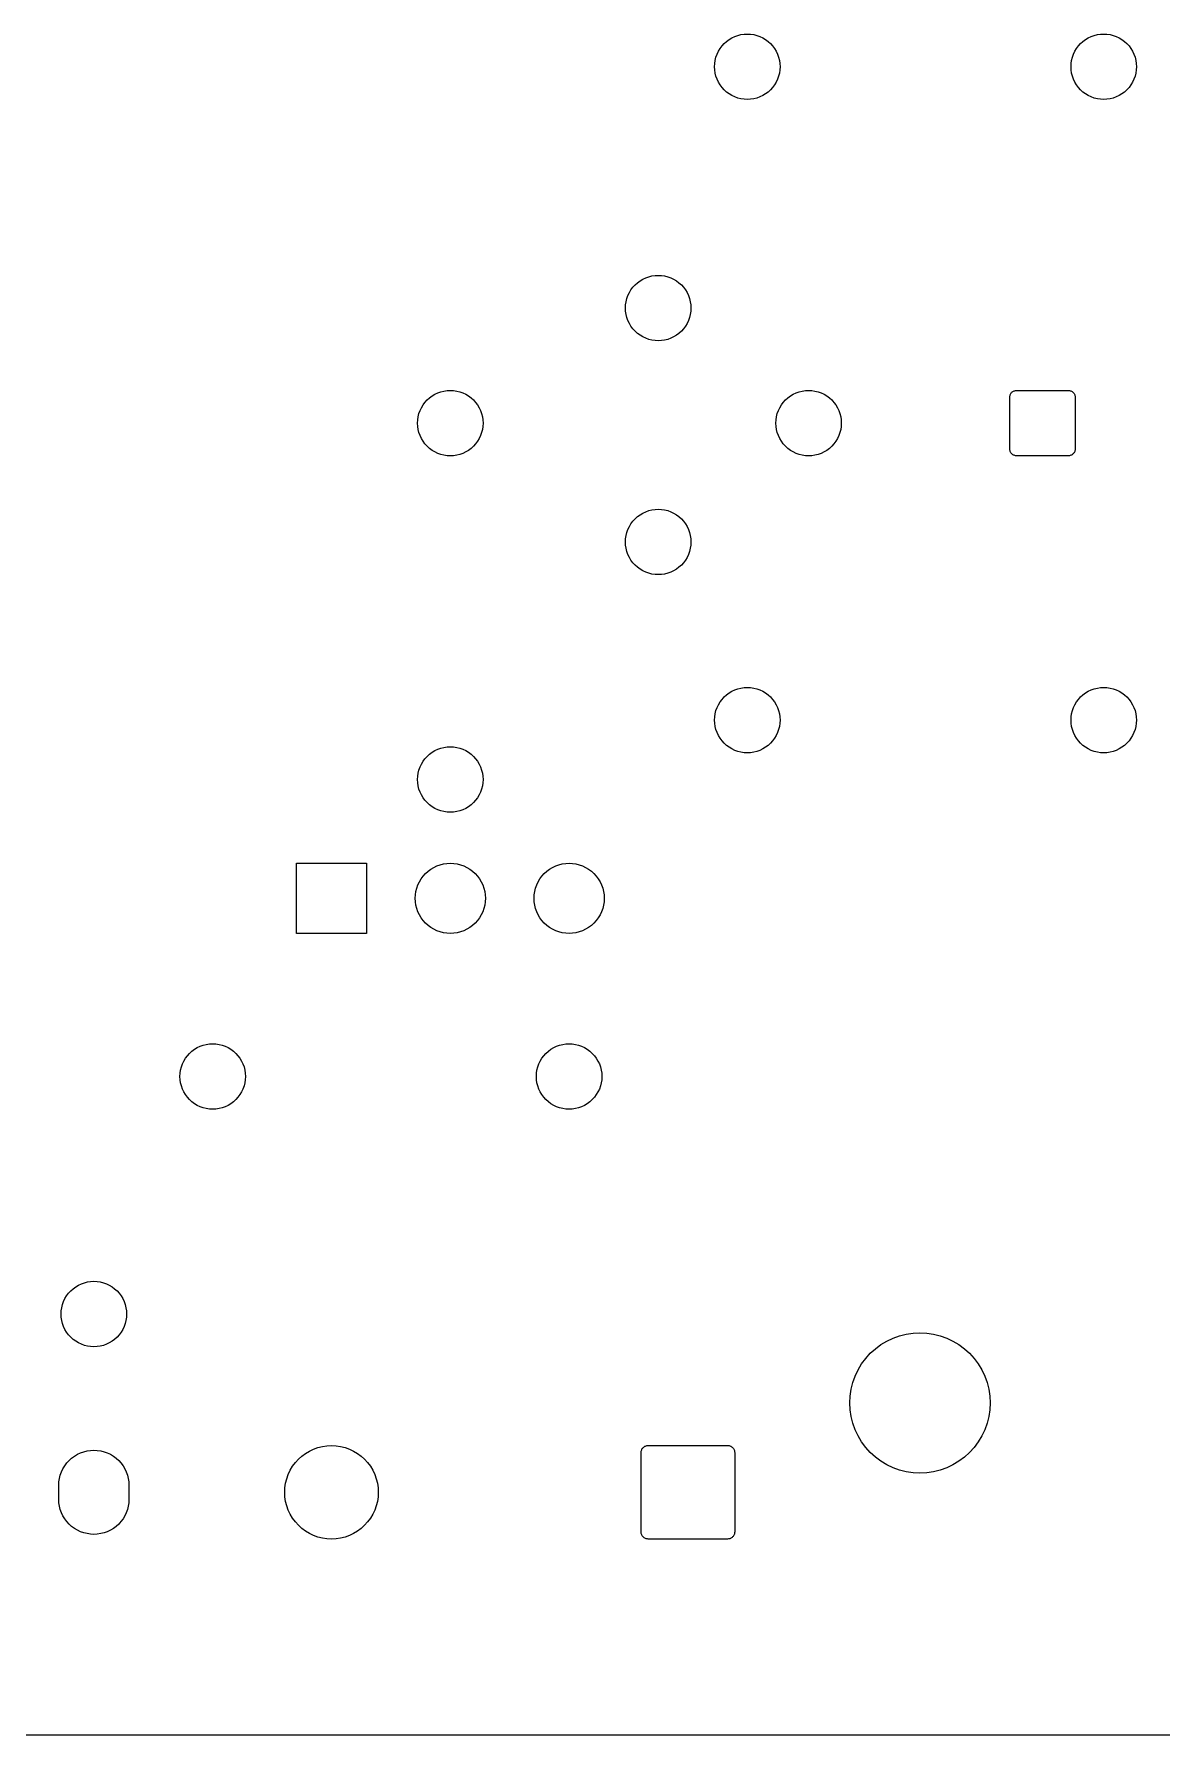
# Model space of a CAD drawing. Header units: millimetres. Extents: x 0 to 102, y 0 to 73.
# Drawn here: x 26.94 to 51.05, y 0 to 36.37 of the extents above; entities that cross this region are included whole.
import ezdxf

# ---------------------------------------------------------------- set-up
doc = ezdxf.new("R2010")
doc.units = ezdxf.units.MM
doc.layers.add('MASK_OPENINGS', color=5, linetype='Continuous')
doc.layers.add('OUTLINE', color=1, linetype='Continuous')

msp = doc.modelspace()

# ---------------------------------------------------------------- linework, layer by layer
at = {"layer": 'MASK_OPENINGS', "color": 5}
for points in [[(41.69511, 35.17511), (41.64899, 35.226), (41.60807, 35.28117), (41.57276, 35.34008), (41.5434, 35.40217), (41.52026, 35.46684), (41.50357, 35.53346), (41.49349, 35.6014), (41.49012, 35.67), (41.49349, 35.7386), (41.50357, 35.80654), (41.52026, 35.87316), (41.5434, 35.93783), (41.57276, 35.99992), (41.60807, 36.05883), (41.64899, 36.114), (41.69511, 36.16489), (41.746, 36.21101), (41.80117, 36.25193), (41.86008, 36.28724), (41.92217, 36.3166), (41.98684, 36.33974), (42.05346, 36.35643), (42.1214, 36.36651), (42.19, 36.36988), (42.2586, 36.36651), (42.32654, 36.35643), (42.39316, 36.33974), (42.45783, 36.3166), (42.51992, 36.28724), (42.57883, 36.25193), (42.634, 36.21101), (42.68489, 36.16489), (42.73101, 36.114), (42.77193, 36.05883), (42.80724, 35.99992), (42.8366, 35.93783), (42.85974, 35.87316), (42.87643, 35.80654), (42.88651, 35.7386), (42.88988, 35.67), (42.88651, 35.6014), (42.87643, 35.53346), (42.85974, 35.46684), (42.8366, 35.40217), (42.80724, 35.34008), (42.77193, 35.28117), (42.73101, 35.226), (42.68489, 35.17511), (42.634, 35.12899), (42.57883, 35.08807), (42.51992, 35.05276), (42.45783, 35.0234), (42.39316, 35.00026), (42.32654, 34.98357), (42.2586, 34.97349), (42.19, 34.97012), (42.1214, 34.97349), (42.05346, 34.98357), (41.98684, 35.00026), (41.92217, 35.0234), (41.86008, 35.05276), (41.80117, 35.08807), (41.746, 35.12899), (41.69511, 35.17511)], [(49.31511, 35.17511), (49.26899, 35.226), (49.22807, 35.28117), (49.19276, 35.34008), (49.1634, 35.40217), (49.14026, 35.46684), (49.12357, 35.53346), (49.11349, 35.6014), (49.11012, 35.67), (49.11349, 35.7386), (49.12357, 35.80654), (49.14026, 35.87316), (49.1634, 35.93783), (49.19276, 35.99992), (49.22807, 36.05883), (49.26899, 36.114), (49.31511, 36.16489), (49.366, 36.21101), (49.42117, 36.25193), (49.48008, 36.28724), (49.54217, 36.3166), (49.60684, 36.33974), (49.67346, 36.35643), (49.7414, 36.36651), (49.81, 36.36988), (49.8786, 36.36651), (49.94654, 36.35643), (50.01316, 36.33974), (50.07783, 36.3166), (50.13992, 36.28724), (50.19883, 36.25193), (50.254, 36.21101), (50.30489, 36.16489), (50.35101, 36.114), (50.39193, 36.05883), (50.42724, 35.99992), (50.4566, 35.93783), (50.47974, 35.87316), (50.49643, 35.80654), (50.50651, 35.7386), (50.50988, 35.67), (50.50651, 35.6014), (50.49643, 35.53346), (50.47974, 35.46684), (50.4566, 35.40217), (50.42724, 35.34008), (50.39193, 35.28117), (50.35101, 35.226), (50.30489, 35.17511), (50.254, 35.12899), (50.19883, 35.08807), (50.13992, 35.05276), (50.07783, 35.0234), (50.01316, 35.00026), (49.94654, 34.98357), (49.8786, 34.97349), (49.81, 34.97012), (49.7414, 34.97349), (49.67346, 34.98357), (49.60684, 35.00026), (49.54217, 35.0234), (49.48008, 35.05276), (49.42117, 35.08807), (49.366, 35.12899), (49.31511, 35.17511)], [(39.79011, 30.01511), (39.74399, 30.066), (39.70307, 30.12117), (39.66776, 30.18008), (39.6384, 30.24217), (39.61526, 30.30684), (39.59857, 30.37346), (39.58849, 30.4414), (39.58512, 30.51), (39.58849, 30.5786), (39.59857, 30.64654), (39.61526, 30.71316), (39.6384, 30.77783), (39.66776, 30.83992), (39.70307, 30.89883), (39.74399, 30.954), (39.79011, 31.00489), (39.841, 31.05101), (39.89617, 31.09193), (39.95508, 31.12724), (40.01717, 31.1566), (40.08184, 31.17974), (40.14846, 31.19643), (40.2164, 31.20651), (40.285, 31.20988), (40.3536, 31.20651), (40.42154, 31.19643), (40.48816, 31.17974), (40.55283, 31.1566), (40.61492, 31.12724), (40.67383, 31.09193), (40.729, 31.05101), (40.77989, 31.00489), (40.82601, 30.954), (40.86693, 30.89883), (40.90224, 30.83992), (40.9316, 30.77783), (40.95474, 30.71316), (40.97143, 30.64654), (40.98151, 30.5786), (40.98488, 30.51), (40.98151, 30.4414), (40.97143, 30.37346), (40.95474, 30.30684), (40.9316, 30.24217), (40.90224, 30.18008), (40.86693, 30.12117), (40.82601, 30.066), (40.77989, 30.01511), (40.729, 29.96899), (40.67383, 29.92807), (40.61492, 29.89276), (40.55283, 29.8634), (40.48816, 29.84026), (40.42154, 29.82357), (40.3536, 29.81349), (40.285, 29.81012), (40.2164, 29.81349), (40.14846, 29.82357), (40.08184, 29.84026), (40.01717, 29.8634), (39.95508, 29.89276), (39.89617, 29.92807), (39.841, 29.96899), (39.79011, 30.01511)], [(35.34511, 27.55511), (35.29899, 27.606), (35.25807, 27.66117), (35.22276, 27.72008), (35.1934, 27.78217), (35.17026, 27.84684), (35.15357, 27.91346), (35.14349, 27.9814), (35.14012, 28.05), (35.14349, 28.1186), (35.15357, 28.18654), (35.17026, 28.25316), (35.1934, 28.31783), (35.22276, 28.37992), (35.25807, 28.43883), (35.29899, 28.494), (35.34511, 28.54489), (35.396, 28.59101), (35.45117, 28.63193), (35.51008, 28.66724), (35.57217, 28.6966), (35.63684, 28.71974), (35.70346, 28.73643), (35.7714, 28.74651), (35.84, 28.74988), (35.9086, 28.74651), (35.97654, 28.73643), (36.04316, 28.71974), (36.10783, 28.6966), (36.16992, 28.66724), (36.22883, 28.63193), (36.284, 28.59101), (36.33489, 28.54489), (36.38101, 28.494), (36.42193, 28.43883), (36.45724, 28.37992), (36.4866, 28.31783), (36.50974, 28.25316), (36.52643, 28.18654), (36.53651, 28.1186), (36.53988, 28.05), (36.53651, 27.9814), (36.52643, 27.91346), (36.50974, 27.84684), (36.4866, 27.78217), (36.45724, 27.72008), (36.42193, 27.66117), (36.38101, 27.606), (36.33489, 27.55511), (36.284, 27.50899), (36.22883, 27.46807), (36.16992, 27.43276), (36.10783, 27.4034), (36.04316, 27.38026), (35.97654, 27.36357), (35.9086, 27.35349), (35.84, 27.35012), (35.7714, 27.35349), (35.70346, 27.36357), (35.63684, 27.38026), (35.57217, 27.4034), (35.51008, 27.43276), (35.45117, 27.46807), (35.396, 27.50899), (35.34511, 27.55511)], [(43.00511, 27.55511), (42.95899, 27.606), (42.91807, 27.66117), (42.88276, 27.72008), (42.8534, 27.78217), (42.83026, 27.84684), (42.81357, 27.91346), (42.80349, 27.9814), (42.80012, 28.05), (42.80349, 28.1186), (42.81357, 28.18654), (42.83026, 28.25316), (42.8534, 28.31783), (42.88276, 28.37992), (42.91807, 28.43883), (42.95899, 28.494), (43.00511, 28.54489), (43.056, 28.59101), (43.11117, 28.63193), (43.17008, 28.66724), (43.23217, 28.6966), (43.29684, 28.71974), (43.36346, 28.73643), (43.4314, 28.74651), (43.5, 28.74988), (43.5686, 28.74651), (43.63654, 28.73643), (43.70316, 28.71974), (43.76783, 28.6966), (43.82992, 28.66724), (43.88883, 28.63193), (43.944, 28.59101), (43.99489, 28.54489), (44.04101, 28.494), (44.08193, 28.43883), (44.11724, 28.37992), (44.1466, 28.31783), (44.16974, 28.25316), (44.18643, 28.18654), (44.19651, 28.1186), (44.19988, 28.05), (44.19651, 27.9814), (44.18643, 27.91346), (44.16974, 27.84684), (44.1466, 27.78217), (44.11724, 27.72008), (44.08193, 27.66117), (44.04101, 27.606), (43.99489, 27.55511), (43.944, 27.50899), (43.88883, 27.46807), (43.82992, 27.43276), (43.76783, 27.4034), (43.70316, 27.38026), (43.63654, 27.36357), (43.5686, 27.35349), (43.5, 27.35012), (43.4314, 27.35349), (43.36346, 27.36357), (43.29684, 27.38026), (43.23217, 27.4034), (43.17008, 27.43276), (43.11117, 27.46807), (43.056, 27.50899), (43.00511, 27.55511)], [(47.84402, 27.39402), (47.83414, 27.40492), (47.82538, 27.41673), (47.81782, 27.42935), (47.81153, 27.44264), (47.80657, 27.45649), (47.803, 27.47076), (47.80084, 27.48531), (47.8, 27.50245), (47.8, 28.59755), (47.80084, 28.61469), (47.803, 28.62924), (47.80657, 28.64351), (47.81153, 28.65736), (47.81782, 28.67065), (47.82538, 28.68327), (47.83414, 28.69508), (47.84402, 28.70598), (47.85492, 28.71586), (47.86673, 28.72462), (47.87935, 28.73218), (47.89264, 28.73847), (47.90649, 28.74343), (47.92076, 28.747), (47.93531, 28.74916), (47.95245, 28.75), (49.04755, 28.75), (49.06469, 28.74916), (49.07924, 28.747), (49.09351, 28.74343), (49.10736, 28.73847), (49.12065, 28.73218), (49.13327, 28.72462), (49.14508, 28.71586), (49.15598, 28.70598), (49.16586, 28.69508), (49.17462, 28.68327), (49.18218, 28.67065), (49.18847, 28.65736), (49.19343, 28.64351), (49.197, 28.62924), (49.19916, 28.61469), (49.2, 28.59755), (49.2, 27.50245), (49.19916, 27.48531), (49.197, 27.47076), (49.19343, 27.45649), (49.18847, 27.44264), (49.18218, 27.42935), (49.17462, 27.41673), (49.16586, 27.40492), (49.15598, 27.39402), (49.14508, 27.38414), (49.13327, 27.37538), (49.12065, 27.36782), (49.10736, 27.36153), (49.09351, 27.35657), (49.07924, 27.353), (49.06469, 27.35084), (49.04755, 27.35), (47.95245, 27.35), (47.93531, 27.35084), (47.92076, 27.353), (47.90649, 27.35657), (47.89264, 27.36153), (47.87935, 27.36782), (47.86673, 27.37538), (47.85492, 27.38414), (47.84402, 27.39402)], [(39.79011, 25.01511), (39.74399, 25.066), (39.70307, 25.12117), (39.66776, 25.18008), (39.6384, 25.24217), (39.61526, 25.30684), (39.59857, 25.37346), (39.58849, 25.4414), (39.58512, 25.51), (39.58849, 25.5786), (39.59857, 25.64654), (39.61526, 25.71316), (39.6384, 25.77783), (39.66776, 25.83992), (39.70307, 25.89883), (39.74399, 25.954), (39.79011, 26.00489), (39.841, 26.05101), (39.89617, 26.09193), (39.95508, 26.12724), (40.01717, 26.1566), (40.08184, 26.17974), (40.14846, 26.19643), (40.2164, 26.20651), (40.285, 26.20988), (40.3536, 26.20651), (40.42154, 26.19643), (40.48816, 26.17974), (40.55283, 26.1566), (40.61492, 26.12724), (40.67383, 26.09193), (40.729, 26.05101), (40.77989, 26.00489), (40.82601, 25.954), (40.86693, 25.89883), (40.90224, 25.83992), (40.9316, 25.77783), (40.95474, 25.71316), (40.97143, 25.64654), (40.98151, 25.5786), (40.98488, 25.51), (40.98151, 25.4414), (40.97143, 25.37346), (40.95474, 25.30684), (40.9316, 25.24217), (40.90224, 25.18008), (40.86693, 25.12117), (40.82601, 25.066), (40.77989, 25.01511), (40.729, 24.96899), (40.67383, 24.92807), (40.61492, 24.89276), (40.55283, 24.8634), (40.48816, 24.84026), (40.42154, 24.82357), (40.3536, 24.81349), (40.285, 24.81012), (40.2164, 24.81349), (40.14846, 24.82357), (40.08184, 24.84026), (40.01717, 24.8634), (39.95508, 24.89276), (39.89617, 24.92807), (39.841, 24.96899), (39.79011, 25.01511)], [(41.69511, 21.20511), (41.64899, 21.256), (41.60807, 21.31117), (41.57276, 21.37008), (41.5434, 21.43217), (41.52026, 21.49684), (41.50357, 21.56346), (41.49349, 21.6314), (41.49012, 21.7), (41.49349, 21.7686), (41.50357, 21.83654), (41.52026, 21.90316), (41.5434, 21.96783), (41.57276, 22.02992), (41.60807, 22.08883), (41.64899, 22.144), (41.69511, 22.19489), (41.746, 22.24101), (41.80117, 22.28193), (41.86008, 22.31724), (41.92217, 22.3466), (41.98684, 22.36974), (42.05346, 22.38643), (42.1214, 22.39651), (42.19, 22.39988), (42.2586, 22.39651), (42.32654, 22.38643), (42.39316, 22.36974), (42.45783, 22.3466), (42.51992, 22.31724), (42.57883, 22.28193), (42.634, 22.24101), (42.68489, 22.19489), (42.73101, 22.144), (42.77193, 22.08883), (42.80724, 22.02992), (42.8366, 21.96783), (42.85974, 21.90316), (42.87643, 21.83654), (42.88651, 21.7686), (42.88988, 21.7), (42.88651, 21.6314), (42.87643, 21.56346), (42.85974, 21.49684), (42.8366, 21.43217), (42.80724, 21.37008), (42.77193, 21.31117), (42.73101, 21.256), (42.68489, 21.20511), (42.634, 21.15899), (42.57883, 21.11807), (42.51992, 21.08276), (42.45783, 21.0534), (42.39316, 21.03026), (42.32654, 21.01357), (42.2586, 21.00349), (42.19, 21.00012), (42.1214, 21.00349), (42.05346, 21.01357), (41.98684, 21.03026), (41.92217, 21.0534), (41.86008, 21.08276), (41.80117, 21.11807), (41.746, 21.15899), (41.69511, 21.20511)], [(49.31511, 21.20511), (49.26899, 21.256), (49.22807, 21.31117), (49.19276, 21.37008), (49.1634, 21.43217), (49.14026, 21.49684), (49.12357, 21.56346), (49.11349, 21.6314), (49.11012, 21.7), (49.11349, 21.7686), (49.12357, 21.83654), (49.14026, 21.90316), (49.1634, 21.96783), (49.19276, 22.02992), (49.22807, 22.08883), (49.26899, 22.144), (49.31511, 22.19489), (49.366, 22.24101), (49.42117, 22.28193), (49.48008, 22.31724), (49.54217, 22.3466), (49.60684, 22.36974), (49.67346, 22.38643), (49.7414, 22.39651), (49.81, 22.39988), (49.8786, 22.39651), (49.94654, 22.38643), (50.01316, 22.36974), (50.07783, 22.3466), (50.13992, 22.31724), (50.19883, 22.28193), (50.254, 22.24101), (50.30489, 22.19489), (50.35101, 22.144), (50.39193, 22.08883), (50.42724, 22.02992), (50.4566, 21.96783), (50.47974, 21.90316), (50.49643, 21.83654), (50.50651, 21.7686), (50.50988, 21.7), (50.50651, 21.6314), (50.49643, 21.56346), (50.47974, 21.49684), (50.4566, 21.43217), (50.42724, 21.37008), (50.39193, 21.31117), (50.35101, 21.256), (50.30489, 21.20511), (50.254, 21.15899), (50.19883, 21.11807), (50.13992, 21.08276), (50.07783, 21.0534), (50.01316, 21.03026), (49.94654, 21.01357), (49.8786, 21.00349), (49.81, 21.00012), (49.7414, 21.00349), (49.67346, 21.01357), (49.60684, 21.03026), (49.54217, 21.0534), (49.48008, 21.08276), (49.42117, 21.11807), (49.366, 21.15899), (49.31511, 21.20511)], [(35.34511, 19.93511), (35.29899, 19.986), (35.25807, 20.04117), (35.22276, 20.10008), (35.1934, 20.16217), (35.17026, 20.22684), (35.15357, 20.29346), (35.14349, 20.3614), (35.14012, 20.43), (35.14349, 20.4986), (35.15357, 20.56654), (35.17026, 20.63316), (35.1934, 20.69783), (35.22276, 20.75992), (35.25807, 20.81883), (35.29899, 20.874), (35.34511, 20.92489), (35.396, 20.97101), (35.45117, 21.01193), (35.51008, 21.04724), (35.57217, 21.0766), (35.63684, 21.09974), (35.70346, 21.11643), (35.7714, 21.12651), (35.84, 21.12988), (35.9086, 21.12651), (35.97654, 21.11643), (36.04316, 21.09974), (36.10783, 21.0766), (36.16992, 21.04724), (36.22883, 21.01193), (36.284, 20.97101), (36.33489, 20.92489), (36.38101, 20.874), (36.42193, 20.81883), (36.45724, 20.75992), (36.4866, 20.69783), (36.50974, 20.63316), (36.52643, 20.56654), (36.53651, 20.4986), (36.53988, 20.43), (36.53651, 20.3614), (36.52643, 20.29346), (36.50974, 20.22684), (36.4866, 20.16217), (36.45724, 20.10008), (36.42193, 20.04117), (36.38101, 19.986), (36.33489, 19.93511), (36.284, 19.88899), (36.22883, 19.84807), (36.16992, 19.81276), (36.10783, 19.7834), (36.04316, 19.76026), (35.97654, 19.74357), (35.9086, 19.73349), (35.84, 19.73012), (35.7714, 19.73349), (35.70346, 19.74357), (35.63684, 19.76026), (35.57217, 19.7834), (35.51008, 19.81276), (35.45117, 19.84807), (35.396, 19.88899), (35.34511, 19.93511)], [(34.05, 17.14), (32.55, 17.14), (32.55, 18.64), (34.05, 18.64), (34.05, 17.14)], [(35.30976, 17.35976), (35.26034, 17.41428), (35.2165, 17.47339), (35.17867, 17.53651), (35.1472, 17.60303), (35.12241, 17.67232), (35.10453, 17.74371), (35.09373, 17.8165), (35.09012, 17.89), (35.09373, 17.9635), (35.10453, 18.03629), (35.12241, 18.10768), (35.1472, 18.17697), (35.17867, 18.24349), (35.2165, 18.30661), (35.26034, 18.36572), (35.30976, 18.42024), (35.36428, 18.46966), (35.42339, 18.5135), (35.48651, 18.55133), (35.55303, 18.5828), (35.62232, 18.60759), (35.69371, 18.62547), (35.7665, 18.63627), (35.84, 18.63988), (35.9135, 18.63627), (35.98629, 18.62547), (36.05768, 18.60759), (36.12697, 18.5828), (36.19349, 18.55133), (36.25661, 18.5135), (36.31572, 18.46966), (36.37024, 18.42024), (36.41966, 18.36572), (36.4635, 18.30661), (36.50133, 18.24349), (36.5328, 18.17697), (36.55759, 18.10768), (36.57547, 18.03629), (36.58627, 17.9635), (36.58988, 17.89), (36.58627, 17.8165), (36.57547, 17.74371), (36.55759, 17.67232), (36.5328, 17.60303), (36.50133, 17.53651), (36.4635, 17.47339), (36.41966, 17.41428), (36.37024, 17.35976), (36.31572, 17.31034), (36.25661, 17.2665), (36.19349, 17.22867), (36.12697, 17.1972), (36.05768, 17.17241), (35.98629, 17.15453), (35.9135, 17.14373), (35.84, 17.14012), (35.7665, 17.14373), (35.69371, 17.15453), (35.62232, 17.17241), (35.55303, 17.1972), (35.48651, 17.22867), (35.42339, 17.2665), (35.36428, 17.31034), (35.30976, 17.35976)], [(37.84976, 17.35976), (37.80034, 17.41428), (37.7565, 17.47339), (37.71867, 17.53651), (37.6872, 17.60303), (37.66241, 17.67232), (37.64453, 17.74371), (37.63373, 17.8165), (37.63012, 17.89), (37.63373, 17.9635), (37.64453, 18.03629), (37.66241, 18.10768), (37.6872, 18.17697), (37.71867, 18.24349), (37.7565, 18.30661), (37.80034, 18.36572), (37.84976, 18.42024), (37.90428, 18.46966), (37.96339, 18.5135), (38.02651, 18.55133), (38.09303, 18.5828), (38.16232, 18.60759), (38.23371, 18.62547), (38.3065, 18.63627), (38.38, 18.63988), (38.4535, 18.63627), (38.52629, 18.62547), (38.59768, 18.60759), (38.66697, 18.5828), (38.73349, 18.55133), (38.79661, 18.5135), (38.85572, 18.46966), (38.91024, 18.42024), (38.95966, 18.36572), (39.0035, 18.30661), (39.04133, 18.24349), (39.0728, 18.17697), (39.09759, 18.10768), (39.11547, 18.03629), (39.12627, 17.9635), (39.12988, 17.89), (39.12627, 17.8165), (39.11547, 17.74371), (39.09759, 17.67232), (39.0728, 17.60303), (39.04133, 17.53651), (39.0035, 17.47339), (38.95966, 17.41428), (38.91024, 17.35976), (38.85572, 17.31034), (38.79661, 17.2665), (38.73349, 17.22867), (38.66697, 17.1972), (38.59768, 17.17241), (38.52629, 17.15453), (38.4535, 17.14373), (38.38, 17.14012), (38.3065, 17.14373), (38.23371, 17.15453), (38.16232, 17.17241), (38.09303, 17.1972), (38.02651, 17.22867), (37.96339, 17.2665), (37.90428, 17.31034), (37.84976, 17.35976)], [(30.26511, 13.58511), (30.21899, 13.636), (30.17807, 13.69117), (30.14276, 13.75008), (30.1134, 13.81217), (30.09026, 13.87684), (30.07357, 13.94346), (30.06349, 14.0114), (30.06012, 14.08), (30.06349, 14.1486), (30.07357, 14.21654), (30.09026, 14.28316), (30.1134, 14.34783), (30.14276, 14.40992), (30.17807, 14.46883), (30.21899, 14.524), (30.26511, 14.57489), (30.316, 14.62101), (30.37117, 14.66193), (30.43008, 14.69724), (30.49217, 14.7266), (30.55684, 14.74974), (30.62346, 14.76643), (30.6914, 14.77651), (30.76, 14.77988), (30.8286, 14.77651), (30.89654, 14.76643), (30.96316, 14.74974), (31.02783, 14.7266), (31.08992, 14.69724), (31.14883, 14.66193), (31.204, 14.62101), (31.25489, 14.57489), (31.30101, 14.524), (31.34193, 14.46883), (31.37724, 14.40992), (31.4066, 14.34783), (31.42974, 14.28316), (31.44643, 14.21654), (31.45651, 14.1486), (31.45988, 14.08), (31.45651, 14.0114), (31.44643, 13.94346), (31.42974, 13.87684), (31.4066, 13.81217), (31.37724, 13.75008), (31.34193, 13.69117), (31.30101, 13.636), (31.25489, 13.58511), (31.204, 13.53899), (31.14883, 13.49807), (31.08992, 13.46276), (31.02783, 13.4334), (30.96316, 13.41026), (30.89654, 13.39357), (30.8286, 13.38349), (30.76, 13.38012), (30.6914, 13.38349), (30.62346, 13.39357), (30.55684, 13.41026), (30.49217, 13.4334), (30.43008, 13.46276), (30.37117, 13.49807), (30.316, 13.53899), (30.26511, 13.58511)], [(37.88511, 13.58511), (37.83899, 13.636), (37.79807, 13.69117), (37.76276, 13.75008), (37.7334, 13.81217), (37.71026, 13.87684), (37.69357, 13.94346), (37.68349, 14.0114), (37.68012, 14.08), (37.68349, 14.1486), (37.69357, 14.21654), (37.71026, 14.28316), (37.7334, 14.34783), (37.76276, 14.40992), (37.79807, 14.46883), (37.83899, 14.524), (37.88511, 14.57489), (37.936, 14.62101), (37.99117, 14.66193), (38.05008, 14.69724), (38.11217, 14.7266), (38.17684, 14.74974), (38.24346, 14.76643), (38.3114, 14.77651), (38.38, 14.77988), (38.4486, 14.77651), (38.51654, 14.76643), (38.58316, 14.74974), (38.64783, 14.7266), (38.70992, 14.69724), (38.76883, 14.66193), (38.824, 14.62101), (38.87489, 14.57489), (38.92101, 14.524), (38.96193, 14.46883), (38.99724, 14.40992), (39.0266, 14.34783), (39.04974, 14.28316), (39.06643, 14.21654), (39.07651, 14.1486), (39.07988, 14.08), (39.07651, 14.0114), (39.06643, 13.94346), (39.04974, 13.87684), (39.0266, 13.81217), (38.99724, 13.75008), (38.96193, 13.69117), (38.92101, 13.636), (38.87489, 13.58511), (38.824, 13.53899), (38.76883, 13.49807), (38.70992, 13.46276), (38.64783, 13.4334), (38.58316, 13.41026), (38.51654, 13.39357), (38.4486, 13.38349), (38.38, 13.38012), (38.3114, 13.38349), (38.24346, 13.39357), (38.17684, 13.41026), (38.11217, 13.4334), (38.05008, 13.46276), (37.99117, 13.49807), (37.936, 13.53899), (37.88511, 13.58511)], [(27.72511, 8.50511), (27.67899, 8.556), (27.63807, 8.61117), (27.60276, 8.67008), (27.5734, 8.73217), (27.55026, 8.79684), (27.53357, 8.86346), (27.52349, 8.9314), (27.52012, 9), (27.52349, 9.0686), (27.53357, 9.13654), (27.55026, 9.20316), (27.5734, 9.26783), (27.60276, 9.32992), (27.63807, 9.38883), (27.67899, 9.444), (27.72511, 9.49489), (27.776, 9.54101), (27.83117, 9.58193), (27.89008, 9.61724), (27.95217, 9.6466), (28.01684, 9.66974), (28.08346, 9.68643), (28.1514, 9.69651), (28.22, 9.69988), (28.2886, 9.69651), (28.35654, 9.68643), (28.42316, 9.66974), (28.48783, 9.6466), (28.54992, 9.61724), (28.60883, 9.58193), (28.664, 9.54101), (28.71489, 9.49489), (28.76101, 9.444), (28.80193, 9.38883), (28.83724, 9.32992), (28.8666, 9.26783), (28.88974, 9.20316), (28.90643, 9.13654), (28.91651, 9.0686), (28.91988, 9), (28.91651, 8.9314), (28.90643, 8.86346), (28.88974, 8.79684), (28.8666, 8.73217), (28.83724, 8.67008), (28.80193, 8.61117), (28.76101, 8.556), (28.71489, 8.50511), (28.664, 8.45899), (28.60883, 8.41807), (28.54992, 8.38276), (28.48783, 8.3534), (28.42316, 8.33026), (28.35654, 8.31357), (28.2886, 8.30349), (28.22, 8.30012), (28.1514, 8.30349), (28.08346, 8.31357), (28.01684, 8.33026), (27.95217, 8.3534), (27.89008, 8.38276), (27.83117, 8.41807), (27.776, 8.45899), (27.72511, 8.50511)], [(44.81943, 6.03943), (44.72058, 6.14849), (44.6329, 6.26671), (44.55722, 6.39296), (44.49429, 6.52602), (44.4447, 6.66461), (44.40894, 6.80739), (44.38734, 6.95299), (44.38012, 7.1), (44.38734, 7.24701), (44.40894, 7.39261), (44.4447, 7.53539), (44.49429, 7.67398), (44.55722, 7.80704), (44.6329, 7.93329), (44.72058, 8.05151), (44.81943, 8.16057), (44.92849, 8.25942), (45.04671, 8.3471), (45.17296, 8.42278), (45.30602, 8.48571), (45.44461, 8.5353), (45.58739, 8.57106), (45.73299, 8.59266), (45.88, 8.59988), (46.02701, 8.59266), (46.17261, 8.57106), (46.31539, 8.5353), (46.45398, 8.48571), (46.58704, 8.42278), (46.71329, 8.3471), (46.83151, 8.25942), (46.94057, 8.16057), (47.03942, 8.05151), (47.1271, 7.93329), (47.20278, 7.80704), (47.26571, 7.67398), (47.3153, 7.53539), (47.35106, 7.39261), (47.37266, 7.24701), (47.37988, 7.1), (47.37266, 6.95299), (47.35106, 6.80739), (47.3153, 6.66461), (47.26571, 6.52602), (47.20278, 6.39296), (47.1271, 6.26671), (47.03942, 6.14849), (46.94057, 6.03943), (46.83151, 5.94058), (46.71329, 5.8529), (46.58704, 5.77722), (46.45398, 5.71429), (46.31539, 5.6647), (46.17261, 5.62894), (46.02701, 5.60734), (45.88, 5.60012), (45.73299, 5.60734), (45.58739, 5.62894), (45.44461, 5.6647), (45.30602, 5.71429), (45.17296, 5.77722), (45.04671, 5.8529), (44.92849, 5.94058), (44.81943, 6.03943)], [(32.59298, 4.48298), (32.52708, 4.55568), (32.46863, 4.6345), (32.41819, 4.71866), (32.37623, 4.80736), (32.34318, 4.89975), (32.31933, 4.99493), (32.30494, 5.09199), (32.30012, 5.19), (32.30494, 5.28801), (32.31933, 5.38507), (32.34318, 5.48025), (32.37623, 5.57264), (32.41819, 5.66134), (32.46863, 5.7455), (32.52708, 5.82432), (32.59298, 5.89702), (32.66568, 5.96292), (32.7445, 6.02137), (32.82866, 6.07181), (32.91736, 6.11377), (33.00975, 6.14682), (33.10493, 6.17067), (33.20199, 6.18506), (33.3, 6.18988), (33.39801, 6.18506), (33.49507, 6.17067), (33.59025, 6.14682), (33.68264, 6.11377), (33.77134, 6.07181), (33.8555, 6.02137), (33.93432, 5.96292), (34.00702, 5.89702), (34.07292, 5.82432), (34.13137, 5.7455), (34.18181, 5.66134), (34.22377, 5.57264), (34.25682, 5.48025), (34.28067, 5.38507), (34.29506, 5.28801), (34.29988, 5.19), (34.29506, 5.09199), (34.28067, 4.99493), (34.25682, 4.89975), (34.22377, 4.80736), (34.18181, 4.71866), (34.13137, 4.6345), (34.07292, 4.55568), (34.00702, 4.48298), (33.93432, 4.41708), (33.8555, 4.35863), (33.77134, 4.30819), (33.68264, 4.26623), (33.59025, 4.23318), (33.49507, 4.20933), (33.39801, 4.19494), (33.3, 4.19012), (33.20199, 4.19494), (33.10493, 4.20933), (33.00975, 4.23318), (32.91736, 4.26623), (32.82866, 4.30819), (32.7445, 4.35863), (32.66568, 4.41708), (32.59298, 4.48298)], [(39.96402, 4.23402), (39.95414, 4.24492), (39.94538, 4.25673), (39.93782, 4.26935), (39.93153, 4.28264), (39.92657, 4.29649), (39.923, 4.31076), (39.92084, 4.32531), (39.92, 4.34245), (39.92, 6.03755), (39.92084, 6.05469), (39.923, 6.06924), (39.92657, 6.08351), (39.93153, 6.09736), (39.93782, 6.11065), (39.94538, 6.12327), (39.95414, 6.13508), (39.96402, 6.14598), (39.97492, 6.15586), (39.98673, 6.16462), (39.99935, 6.17218), (40.01264, 6.17847), (40.02649, 6.18343), (40.04076, 6.187), (40.05531, 6.18916), (40.07245, 6.19), (41.76755, 6.19), (41.78469, 6.18916), (41.79924, 6.187), (41.81351, 6.18343), (41.82736, 6.17847), (41.84065, 6.17218), (41.85327, 6.16462), (41.86508, 6.15586), (41.87598, 6.14598), (41.88586, 6.13508), (41.89462, 6.12327), (41.90218, 6.11065), (41.90847, 6.09736), (41.91343, 6.08351), (41.917, 6.06924), (41.91916, 6.05469), (41.92, 6.03755), (41.92, 4.34245), (41.91916, 4.32531), (41.917, 4.31076), (41.91343, 4.29649), (41.90847, 4.28264), (41.90218, 4.26935), (41.89462, 4.25673), (41.88586, 4.24492), (41.87598, 4.23402), (41.86508, 4.22414), (41.85327, 4.21538), (41.84065, 4.20782), (41.82736, 4.20153), (41.81351, 4.19657), (41.79924, 4.193), (41.78469, 4.19084), (41.76755, 4.19), (40.07245, 4.19), (40.05531, 4.19084), (40.04076, 4.193), (40.02649, 4.19657), (40.01264, 4.20153), (39.99935, 4.20782), (39.98673, 4.21538), (39.97492, 4.22414), (39.96402, 4.23402)], [(28.75024, 5.87024), (28.79966, 5.81572), (28.8435, 5.75661), (28.88133, 5.69349), (28.9128, 5.62697), (28.93759, 5.55768), (28.95547, 5.48629), (28.96627, 5.4135), (28.97, 5.33755), (28.97, 5.04245), (28.96627, 4.9665), (28.95547, 4.89371), (28.93759, 4.82232), (28.9128, 4.75303), (28.88133, 4.68651), (28.8435, 4.62339), (28.79966, 4.56428), (28.75024, 4.50976), (28.69572, 4.46034), (28.63661, 4.4165), (28.57349, 4.37867), (28.50697, 4.3472), (28.43768, 4.32241), (28.36629, 4.30453), (28.2935, 4.29373), (28.22, 4.29012), (28.1465, 4.29373), (28.07371, 4.30453), (28.00232, 4.32241), (27.93303, 4.3472), (27.86651, 4.37867), (27.80339, 4.4165), (27.74428, 4.46034), (27.68976, 4.50976), (27.64034, 4.56428), (27.5965, 4.62339), (27.55867, 4.68651), (27.5272, 4.75303), (27.50241, 4.82232), (27.48453, 4.89371), (27.47373, 4.9665), (27.47, 5.04245), (27.47, 5.33755), (27.47373, 5.4135), (27.48453, 5.48629), (27.50241, 5.55768), (27.5272, 5.62697), (27.55867, 5.69349), (27.5965, 5.75661), (27.64034, 5.81572), (27.68976, 5.87024), (27.74428, 5.91966), (27.80339, 5.9635), (27.86651, 6.00133), (27.93303, 6.0328), (28.00232, 6.05759), (28.07371, 6.07547), (28.1465, 6.08627), (28.22, 6.08988), (28.2935, 6.08627), (28.36629, 6.07547), (28.43768, 6.05759), (28.50697, 6.0328), (28.57349, 6.00133), (28.63661, 5.9635), (28.69572, 5.91966), (28.75024, 5.87024)]]:
    msp.add_lwpolyline(points, close=True, dxfattribs=at)
at = {"layer": 'OUTLINE', "color": 1}
msp.add_lwpolyline([(4, 0), (97.88, 0)], dxfattribs=at)

doc.saveas('drawing.dxf')
